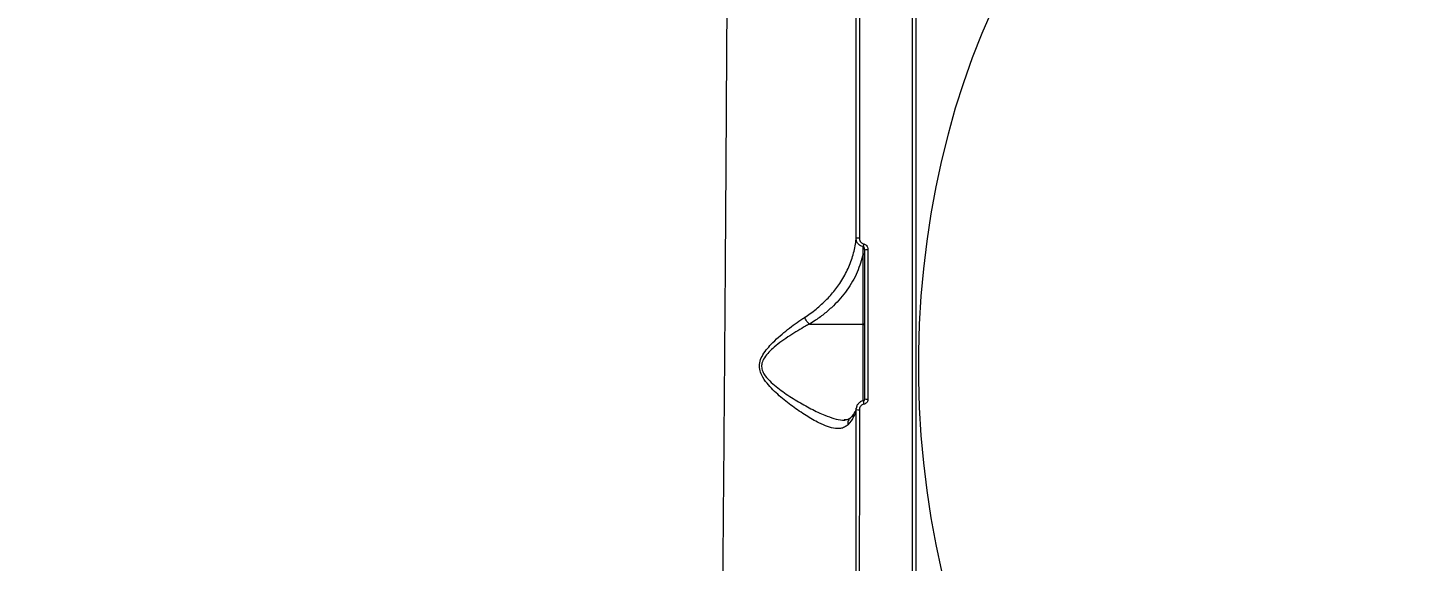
# Model space of a CAD drawing. Header units: millimetres. Extents: x -5960 to 5379, y -4374 to 3849.
# Drawn here: x 1179.9 to 1598.5, y 605.7 to 767.6 of the extents above; entities that cross this region are included whole.
import ezdxf

# ---------------------------------------------------------------- set-up
doc = ezdxf.new("R2010")
doc.units = ezdxf.units.MM
doc.layers.add('DiKom', color=7, linetype='Continuous', lineweight=0)
doc.layers.add('DIKOM_ОБЪЕКТ', color=7, linetype='Continuous')
doc.layers.add('DIKOM_РАЗМЕР_ЗОНА', color=7, linetype='Continuous')
doc.styles.add('style1', font='arial.ttf', dxfattribs={"width": 0.8})
doc.dimstyles.new('1-50', dxfattribs={"dimtxt": 300, "dimasz": 200, "dimexe": 100, "dimexo": 0, "dimgap": 100, "dimtad": 1, "dimtxsty": 'style1', "dimcen": 200, "dimclrd": 7, "dimclre": 7, "dimclrt": 7, "dimadec": 1, "dimazin": 2, "dimtfac": 1, "dimtmove": 0, "dimatfit": 2, "dimfxl": 0, "dimlwd": 25, "dimlwe": 18, "dimarcsym": 0})

# ---------------------------------------------------------------- blocks, each defined once
blk = doc.blocks.new('*D9')
at = {"layer": 'Defpoints', "color": 0, "transparency": 16777216}
for p in [(1597.35, 2348.89), (-3820.85, -1673.22), (-66.51, -1673.22)]:
    blk.add_point(p, dxfattribs=at)
at = {"layer": 'DiKom', "color": 7, "lineweight": 18, "transparency": 16777216}
for p, q in [((1597.35, 2348.89), (-3920.85, 2348.89)), ((-66.51, -1673.22), (-3920.85, -1673.22))]:
    blk.add_line(p, q, dxfattribs=at)
at = {"layer": 'DiKom', "color": 7, "lineweight": 25, "transparency": 16777216}
blk.add_line((-3820.85, 2148.89), (-3820.85, -1473.22), dxfattribs=at)
at = {"layer": 'DiKom', "color": 7, "transparency": 16777216}
for points in [[(-3854.19, 2148.89), (-3787.52, 2148.89), (-3820.85, 2348.89)], [(-3854.19, -1473.22), (-3787.52, -1473.22), (-3820.85, -1673.22)]]:
    blk.add_solid(points, dxfattribs=at)
at = {"layer": 'DiKom', "color": 7, "transparency": 16777216, "insert": (-4074.02, 240.95), "char_height": 300, "attachment_point": 5, "rotation": 90, "style": 'style1'}
blk.add_mtext('4050', dxfattribs=at)
blk = doc.blocks.new('*D12')
at = {"layer": 'Defpoints', "color": 0, "transparency": 16777216}
for p in [(1921.97, 3848.89), (-5510.19, -3173.22), (433.49, -3173.22)]:
    blk.add_point(p, dxfattribs=at)
at = {"layer": 'DIKOM_РАЗМЕР_ЗОНА', "color": 7, "lineweight": 18, "transparency": 16777216}
for p, q in [((1921.97, 3848.89), (-5610.19, 3848.89)), ((433.49, -3173.22), (-5610.19, -3173.22))]:
    blk.add_line(p, q, dxfattribs=at)
at = {"layer": 'DIKOM_РАЗМЕР_ЗОНА', "color": 7, "lineweight": 25, "transparency": 16777216}
blk.add_line((-5510.19, 3648.89), (-5510.19, -2973.22), dxfattribs=at)
at = {"layer": 'DIKOM_РАЗМЕР_ЗОНА', "color": 7, "transparency": 16777216}
for points in [[(-5543.52, 3648.89), (-5476.85, 3648.89), (-5510.19, 3848.89)], [(-5543.52, -2973.22), (-5476.85, -2973.22), (-5510.19, -3173.22)]]:
    blk.add_solid(points, dxfattribs=at)
at = {"layer": 'DIKOM_РАЗМЕР_ЗОНА', "color": 7, "transparency": 16777216, "insert": (-5763.36, 142.42), "char_height": 300, "attachment_point": 5, "rotation": 90, "style": 'style1'}
blk.add_mtext('7050', dxfattribs=at)

msp = doc.modelspace()

# ---------------------------------------------------------------- linework, layer by layer
at = {"layer": 'DIKOM_ОБЪЕКТ', "color": 7, "linetype": 'Continuous', "lineweight": 15}
for p, q in [((1449.549, 1065.013), (1449.549, 265.013)), ((1433.549, 677.697), (1433.549, 698.992)), ((1417.337, 677.697), (1433.549, 677.697)), ((1433.549, 654.332), (1433.549, 677.697)), ((1427.791, 648.554), (1428.09, 648.553))]:
    msp.add_line(p, q, dxfattribs=at)
at = {"layer": 'DIKOM_ОБЪЕКТ', "color": 7, "linetype": 'Continuous', "lineweight": 15, "flags": 128}
msp.add_lwpolyline([(1472.716, 773.016), (1469.596, 765.809), (1466.694, 758.422), (1464.016, 750.868), (1461.565, 743.16), (1459.347, 735.314), (1457.365, 727.341), (1455.623, 719.258), (1454.125, 711.077), (1452.872, 702.815), (1451.866, 694.485), (1451.111, 686.102), (1450.606, 677.681), (1450.354, 669.238), (1450.354, 660.788), (1450.606, 652.345), (1451.111, 643.924), (1451.866, 635.542), (1452.872, 627.212), (1454.125, 618.949), (1455.623, 610.768), (1457.365, 602.685)], dxfattribs=at)
at = {"layer": 'DIKOM_ОБЪЕКТ', "color": 7, "linetype": 'Continuous', "lineweight": 15}
for centre, radius, start, end in [((1432.224, 700.563), 3.207, 85.97363, 103.90043), ((1486.194, 694.697), 52.987, 172.04032, 172.96818), ((1434.799, 697.194), 3.037, 85.32192, 104.31348), ((1433.599, 698.54), 0.454, 8.2531, 96.36386), ((1433.599, 677.245), 0.454, 8.2531, 96.36386), ((1488.387, 662.093), 55.32, 188.02794, 189.09179), ((1434.799, 665.529), 10.58, 265.93437, 271.3558), ((1432.214, 661.186), 9.489, 265.30488, 271.3354)]:
    msp.add_arc(centre, radius, start, end, dxfattribs=at)
for points, knots in [([(1448.549, 455.881), (1448.549, 459.874), (1448.549, 470.712), (1448.549, 488.941), (1448.549, 510.662), (1448.549, 532.91), (1448.549, 555.568), (1448.549, 578.535), (1448.549, 601.742), (1448.549, 625.152), (1448.549, 648.725), (1448.549, 672.385), (1448.548, 696.021), (1448.548, 719.525), (1448.548, 742.82), (1448.548, 765.864), (1448.548, 788.623), (1448.548, 811.028), (1448.548, 832.978), (1448.548, 854.368), (1448.548, 875.126), (1448.548, 895.205), (1448.548, 914.584), (1448.548, 933.21), (1448.548, 950.998), (1448.548, 967.863), (1448.548, 983.743), (1448.548, 998.594), (1448.548, 1012.408), (1448.548, 1025.155), (1448.548, 1036.775), (1448.548, 1047.214), (1448.548, 1055.994), (1448.548, 1063.295), (1448.548, 1069.303), (1448.548, 1074.373), (1448.548, 1078.483), (1448.548, 1081.604), (1448.548, 1083.727), (1448.548, 1084.82), (1448.548, 1084.956), (1448.548, 1085.011)], [0, 0, 0, 0, 0.0156528, 0.0424899, 0.0694116, 0.0963763, 0.1233411, 0.1502627, 0.1770999, 0.2039369, 0.2308586, 0.2578233, 0.2847881, 0.3117097, 0.3385468, 0.3653839, 0.3923055, 0.4192703, 0.4462351, 0.4731568, 0.4999938, 0.5268308, 0.5537524, 0.5807173, 0.607682, 0.6346037, 0.6614407, 0.6882778, 0.7151994, 0.7421641, 0.7691289, 0.7960504, 0.8228875, 0.8459665, 0.8691682, 0.8923973, 0.9156263, 0.9388281, 0.961588, 0.9843479, 1, 1, 1, 1]), ([(1390.258, 526.394), (1390.326, 532.296), (1390.461, 544.109), (1390.653, 562.203), (1390.838, 580.512), (1391.016, 599.271), (1391.187, 618.443), (1391.352, 637.995), (1391.509, 657.611), (1391.663, 677.889), (1391.812, 698.797), (1391.957, 720.279), (1392.093, 741.613), (1392.221, 762.7), (1392.341, 783.44), (1392.452, 803.742), (1392.556, 823.565), (1392.652, 842.886), (1392.743, 861.67), (1392.826, 879.832), (1392.904, 897.284), (1392.975, 913.952), (1393.041, 929.794), (1393.101, 944.801), (1393.156, 958.947), (1393.206, 972.167), (1393.251, 984.398), (1393.292, 995.797), (1393.33, 1006.262), (1393.362, 1015.714), (1393.391, 1023.945), (1393.414, 1030.876), (1393.433, 1036.613), (1393.442, 1039.319), (1393.446, 1040.672)], [0, 0, 0, 0, 0.0277666, 0.0555662, 0.0833659, 0.1111323, 0.1400374, 0.1689801, 0.1979228, 0.2268276, 0.2586374, 0.2905482, 0.32251, 0.3544718, 0.386382, 0.4181914, 0.4498954, 0.4817, 0.5135556, 0.5454109, 0.5772152, 0.608919, 0.6405473, 0.6722758, 0.7040551, 0.7358343, 0.7675626, 0.7991908, 0.8325938, 0.8660263, 0.8994295, 0.932943, 0.9664863, 1, 1, 1, 1]), ([(1431.453, 703.677), (1431.455, 710.987), (1431.459, 725.608), (1431.465, 747.418), (1431.47, 769.112), (1431.473, 783.366), (1431.474, 790.494)], [0, 0, 0, 0, 0.2485969, 0.497194, 0.7485969, 1, 1, 1, 1]), ([(1432.467, 790.775), (1432.466, 783.712), (1432.463, 769.585), (1432.459, 747.929), (1432.454, 725.991), (1432.451, 711.172), (1432.449, 703.763)], [0, 0, 0, 0, 0.2485965, 0.4971932, 0.7485964, 1, 1, 1, 1]), ([(1415.813, 679.709), (1416.383, 680.089), (1418.246, 681.333), (1421.068, 683.649), (1424.059, 686.714), (1426.704, 690.166), (1428.893, 693.994), (1430.506, 698.17), (1431.227, 701.424), (1431.412, 703.264), (1431.453, 703.677)], [0, 0, 0, 0, 0.0601204, 0.196236, 0.3328173, 0.4690636, 0.6303292, 0.7921159, 0.9534351, 1, 1, 1, 1]), ([(1433.605, 701.184), (1433.558, 701.191), (1433.277, 701.235), (1432.761, 701.422), (1432.127, 701.897), (1431.641, 702.61), (1431.469, 703.252), (1431.456, 703.616), (1431.453, 703.677)], [0, 0, 0, 0, 0.0395085, 0.2326336, 0.4437489, 0.6867333, 0.947938, 1, 1, 1, 1]), ([(1432.449, 703.763), (1432.474, 703.507), (1432.518, 703.06), (1432.831, 702.525), (1433.206, 702.194), (1433.52, 702.066), (1433.689, 702.039), (1433.717, 702.035)], [0, 0, 0, 0, 0.327718, 0.5739054, 0.7796345, 0.9627828, 1, 1, 1, 1]), ([(1433.549, 698.992), (1433.555, 699.204), (1433.579, 699.931), (1433.594, 700.664), (1433.605, 701.184)], [0, 0, 0, 0, 0.2912683, 1, 1, 1, 1]), ([(1434.048, 700.137), (1434.041, 700.282), (1434.027, 700.535), (1433.928, 700.854), (1433.812, 701.05), (1433.709, 701.14), (1433.647, 701.172), (1433.617, 701.181), (1433.605, 701.184)], [0, 0, 0, 0, 0.3693839, 0.6445543, 0.8371761, 0.9270166, 0.9711787, 1, 1, 1, 1]), ([(1433.717, 702.035), (1433.753, 702.029), (1433.933, 701.999), (1434.265, 701.856), (1434.657, 701.5), (1434.978, 700.938), (1435.022, 700.476), (1435.047, 700.221)], [0, 0, 0, 0, 0.0440827, 0.2245505, 0.4337916, 0.6875084, 1, 1, 1, 1]), ([(1434.048, 654.975), (1434.048, 662.501), (1434.048, 677.573), (1434.048, 692.608), (1434.048, 700.137)], [0, 0, 0, 0, 0.4992732, 1, 1, 1, 1]), ([(1435.047, 700.221), (1435.047, 699.557), (1435.047, 696.234), (1435.048, 687.043), (1435.048, 672.613), (1435.049, 660.842), (1435.049, 654.952)], [0, 0, 0, 0, 0.0441423, 0.2207136, 0.6100128, 1, 1, 1, 1]), ([(1433.549, 698.992), (1433.052, 697.123), (1432.302, 694.298), (1430.428, 690.653), (1428.209, 687.184), (1425.397, 683.917), (1422.031, 680.937), (1419.585, 679.107), (1417.941, 678.075), (1417.337, 677.697)], [0, 0, 0, 0, 0.2355397, 0.3560356, 0.4765279, 0.7016558, 0.8172947, 0.9329163, 1, 1, 1, 1]), ([(1428.932, 647.155), (1428.62, 646.881), (1427.965, 646.307), (1426.693, 645.948), (1425.001, 645.946), (1422.828, 646.497), (1419.853, 647.785), (1416.262, 649.837), (1412.199, 652.661), (1408.097, 655.838), (1404.851, 659.007), (1402.847, 661.813), (1402.07, 663.982), (1402.083, 665.999), (1402.862, 668), (1404.123, 669.864), (1406.519, 672.525), (1410.075, 675.683), (1413.552, 678.208), (1415.428, 679.453), (1415.813, 679.709)], [0, 0, 0, 0, 0.0399733, 0.0838382, 0.1277328, 0.188934, 0.2502305, 0.3350395, 0.4199817, 0.5024357, 0.5846127, 0.6297425, 0.6580819, 0.6869132, 0.7180002, 0.7532865, 0.7887215, 0.8822419, 0.9758694, 1, 1, 1, 1]), ([(1417.326, 677.699), (1417.131, 677.85), (1416.742, 678.152), (1416.229, 678.827), (1415.942, 679.371), (1415.83, 679.664), (1415.813, 679.709)], [0, 0, 0, 0, 0.3157362, 0.6314474, 0.9437641, 1, 1, 1, 1]), ([(1417.326, 677.699), (1417.324, 677.698), (1416.919, 677.484), (1414.949, 676.404), (1411.317, 674.221), (1407.519, 671.553), (1404.952, 669.216), (1403.601, 667.635), (1402.793, 665.973), (1402.729, 664.772), (1402.921, 663.673), (1403.582, 662.191), (1405.15, 660.425), (1407.128, 658.694), (1409.888, 656.648), (1413.469, 654.332), (1417.792, 651.911), (1421.584, 650.12), (1424.748, 649.016), (1426.693, 648.539), (1427.618, 648.552), (1427.791, 648.554)], [0, 0, 0, 0, 0.0001007, 0.0277826, 0.1339124, 0.2423618, 0.2809486, 0.3202496, 0.3525848, 0.3763923, 0.3818397, 0.4112206, 0.4602778, 0.5065852, 0.5529491, 0.647911, 0.7447909, 0.8437806, 0.9129432, 0.983751, 1, 1, 1, 1]), ([(1417.337, 677.697), (1417.335, 677.697), (1417.332, 677.697), (1417.328, 677.698), (1417.326, 677.699), (1417.326, 677.699)], [0, 0, 0, 0, 0.4222119, 0.7827539, 1, 1, 1, 1]), ([(1433.61, 654.358), (1433.58, 654.356), (1433.267, 654.339), (1432.698, 654.078), (1432.042, 653.522), (1431.625, 652.88), (1431.552, 652.43), (1431.526, 652.271)], [0, 0, 0, 0, 0.0280823, 0.2980313, 0.5692852, 0.8469891, 1, 1, 1, 1]), ([(1433.762, 653.351), (1433.6, 653.309), (1433.276, 653.224), (1432.872, 652.896), (1432.573, 652.453), (1432.447, 652.028), (1432.438, 651.769), (1432.435, 651.699)], [0, 0, 0, 0, 0.2168788, 0.4334632, 0.6619716, 0.9080726, 1, 1, 1, 1]), ([(1434.035, 654.931), (1434.034, 654.885), (1434.032, 654.752), (1433.937, 654.569), (1433.79, 654.43), (1433.675, 654.373), (1433.616, 654.37), (1433.609, 654.369)], [0, 0, 0, 0, 0.180162, 0.5181756, 0.7691479, 0.9734215, 1, 1, 1, 1]), ([(1435.049, 654.952), (1435.047, 654.884), (1435.038, 654.635), (1434.919, 654.224), (1434.631, 653.795), (1434.237, 653.476), (1433.921, 653.393), (1433.762, 653.351)], [0, 0, 0, 0, 0.0918653, 0.3355488, 0.5630627, 0.781432, 1, 1, 1, 1]), ([(1429.429, 649.13), (1429.4, 649.098), (1429.223, 648.902), (1428.917, 648.762), (1428.455, 648.588), (1427.983, 648.585), (1427.793, 648.584)], [0, 0, 0, 0, 0.0679506, 0.4148792, 0.7644129, 1, 1, 1, 1]), ([(1429.52, 648.926), (1429.431, 648.846), (1429.156, 648.6), (1428.94, 648.015), (1428.893, 647.478), (1428.927, 647.197), (1428.932, 647.155)], [0, 0, 0, 0, 0.1895579, 0.5827203, 0.9365338, 1, 1, 1, 1]), ([(1431.437, 651.728), (1431.246, 651.013), (1430.83, 649.459), (1429.597, 647.962), (1428.932, 647.155)], [0, 0, 0, 0, 0.4604931, 1, 1, 1, 1]), ([(1431.47, 652.233), (1431.465, 652.174), (1431.438, 651.831), (1431.17, 651.17), (1430.593, 650.191), (1430.031, 649.446), (1429.557, 649.016), (1429.491, 648.957)], [0, 0, 0, 0, 0.0640018, 0.3669224, 0.65013, 0.9513048, 1, 1, 1, 1]), ([(1431.408, 581.18), (1431.411, 586.981), (1431.417, 598.581), (1431.424, 616.183), (1431.431, 633.902), (1431.435, 645.786), (1431.437, 651.728)], [0, 0, 0, 0, 0.2491007, 0.4982009, 0.7491004, 1, 1, 1, 1]), ([(1431.437, 651.728), (1431.435, 651.84), (1431.432, 652.026), (1431.493, 652.202), (1431.517, 652.273)], [0, 0, 0, 0, 0.5975377, 1, 1, 1, 1]), ([(1432.435, 651.699), (1432.433, 645.786), (1432.43, 633.962), (1432.423, 616.246), (1432.417, 598.562), (1432.412, 586.852), (1432.41, 580.997)], [0, 0, 0, 0, 0.2490993, 0.4981999, 0.7491, 1, 1, 1, 1])]:
    msp.add_open_spline(points, degree=3, knots=knots, dxfattribs=at)

# ---------------------------------------------------------------- dimensions: what is measured, and where the dimension line sits
at = {"layer": 'DiKom', "color": 3}
dim = msp.add_linear_dim(base=(-3820.852, -1673.222), p1=(1597.347, 2348.894), p2=(-66.509, -1673.222), angle=90, text='4050', dimstyle='1-50', override={"dimgap": 100}, dxfattribs=at)
dim.commit()
dim.dimension.update_dxf_attribs({"geometry": '*D9', "text_midpoint": (-3820.852, 240.949), "dimtype": 160})
at = {"layer": 'DIKOM_РАЗМЕР_ЗОНА'}
dim = msp.add_linear_dim(base=(-5510.185, -3173.222), p1=(1921.975, 3848.894), p2=(433.491, -3173.222), angle=90, text='7050', dimstyle='1-50', dxfattribs=at)
dim.commit()
dim.dimension.update_dxf_attribs({"geometry": '*D12', "text_midpoint": (-5510.185, 142.424), "dimtype": 160})

doc.saveas('drawing.dxf')
